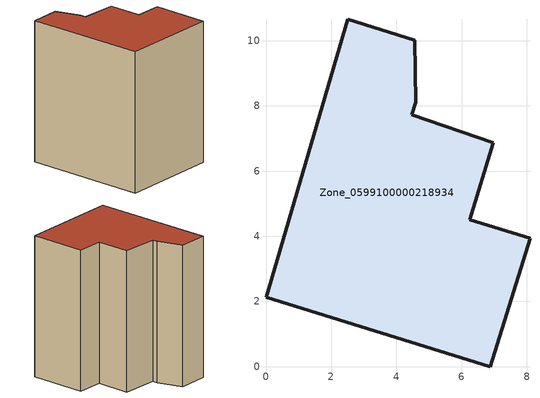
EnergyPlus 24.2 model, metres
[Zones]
Zone_0599100000218934
 floor ground (C_G): 4.59,8.11 4.47,7.72 6.96,6.87 6.25,4.51 8.1,3.94 6.87,0 0,2.13 2.51,10.65 4.56,10.01 z0
 wall outside (C_F): 6.87,0 8.1,3.94 6.25,4.51 6.96,6.87 4.47,7.72 4.59,8.11 4.56,10.01 2.51,10.65 0,2.13 6.87,0 z0:10.41
 roof outside (C_R): 4.59,8.11 4.56,10.01 2.51,10.65 0,2.13 6.87,0 8.1,3.94 6.25,4.51 6.96,6.87 4.47,7.72 z10.41
[BUILDING]
Pand.0599100000218934: North Axis=0; Terrain=City; Loads Convergence Tolerance Value=0.04; Temperature Convergence Tolerance Value=0.4; Solar Distribution=FullExterior; Maximum Number of Warmup Days=25; Minimum Number of Warmup Days=1
[Site:Location]
Rotterdam.The.Hague.AP_ZH_NLD Design_Conditions: Latitude=51.96; Longitude=4.45; Time Zone=1; Elevation=-4.5
[SITE:GROUNDTEMPERATURE:BUILDINGSURFACE]
18, 18, 18, 18, 18, 18, 18, 18, 18, 18, 18, 18
[MATERIAL] Thermal Absorptance=0.9; Solar Absorptance=0.7; Visible Absorptance=0.7
Name | Roughness | Thickness | Conductivity | Density | Specific Heat
G.TI.1946 | MediumSmooth | 0.15 | 1 | 540 | 1210
F.TI.1946 | Rough | 0.3 | 0.857143 | 1920 | 840
R.TI.1946 | MediumRough | 0.2 | 0.1 | 1500 | 1000
[CONSTRUCTION]
C_G: G.TI.1946
C_F: F.TI.1946
C_R: R.TI.1946
[ZONE]
Zone_0599100000218934: Type=1; Multiplier=1; Ceiling Height=Autocalculate; Volume=Autocalculate; Floor Area=autocalculate; Part of Total Floor Area=Yes
[ZONEINFILTRATION:DESIGNFLOWRATE]
Infil_Zone_0599100000218934: Zone or ZoneList or Space or SpaceList=Zone_0599100000218934; Schedule=AlwaysOn; Design Flow Rate Calculation Method=Flow/Area; Flow Rate per Floor Area=0.003; Constant Term Coefficient=1; Temperature Term Coefficient=0; Velocity Term Coefficient=0; Velocity Squared Term Coefficient=0
[HVACTEMPLATE:ZONE:IDEALLOADSAIRSYSTEM]
Zone_0599100000218934: Maximum Heating Supply Air Temperature=50; Minimum Cooling Supply Air Temperature=13; Maximum Heating Supply Air Humidity Ratio=0.0156; Minimum Cooling Supply Air Humidity Ratio=0.0077; Heating Limit=NoLimit; Cooling Limit=NoLimit; Dehumidification Control Type=ConstantSensibleHeatRatio; Cooling Sensible Heat Ratio=0.7; Dehumidification Setpoint=60; Humidification Control Type=None; Humidification Setpoint=30; Outdoor Air Method=None; Outdoor Air Flow Rate per Person=0.00944; Outdoor Air Flow Rate per Zone Floor Area=0; Outdoor Air Flow Rate per Zone=0; Demand Controlled Ventilation Type=None; Outdoor Air Economizer Type=NoEconomizer; Heat Recovery Type=None; Sensible Heat Recovery Effectiveness=0.7; Latent Heat Recovery Effectiveness=0.65
[ZONECONTROL:THERMOSTAT]
ThermostatControl_Zone_0599100000218934: Zone or ZoneList=Zone_0599100000218934; Control Type Schedule=DualSetpointControlType; Control 1=Thermostat_Zone_0599100000218934; Temperature Difference Between Cutout And Setpoint=0
[THERMOSTATSETPOINT:DUALSETPOINT]
Thermostat_Zone_0599100000218934: Heating Setpoint Temperature Schedule=HeatingSetpoint_Zone_0599100000218934; Cooling Setpoint Temperature Schedule=CoolingSetpoint_Zone_0599100000218934
[SCHEDULE:COMPACT]
HeatingSetpoint_Zone_0599100000218934: Through: 12/31, For: AllDays, Until: 24:00, 21
CoolingSetpoint_Zone_0599100000218934: Through: 12/31, For: AllDays, Until: 24:00, 24
DualSetpointControlType: Through: 12/31, For: AllDays, Until: 24:00, 4
AlwaysOn: Through: 12/31, For: AllDays, Until: 24:00, 1
